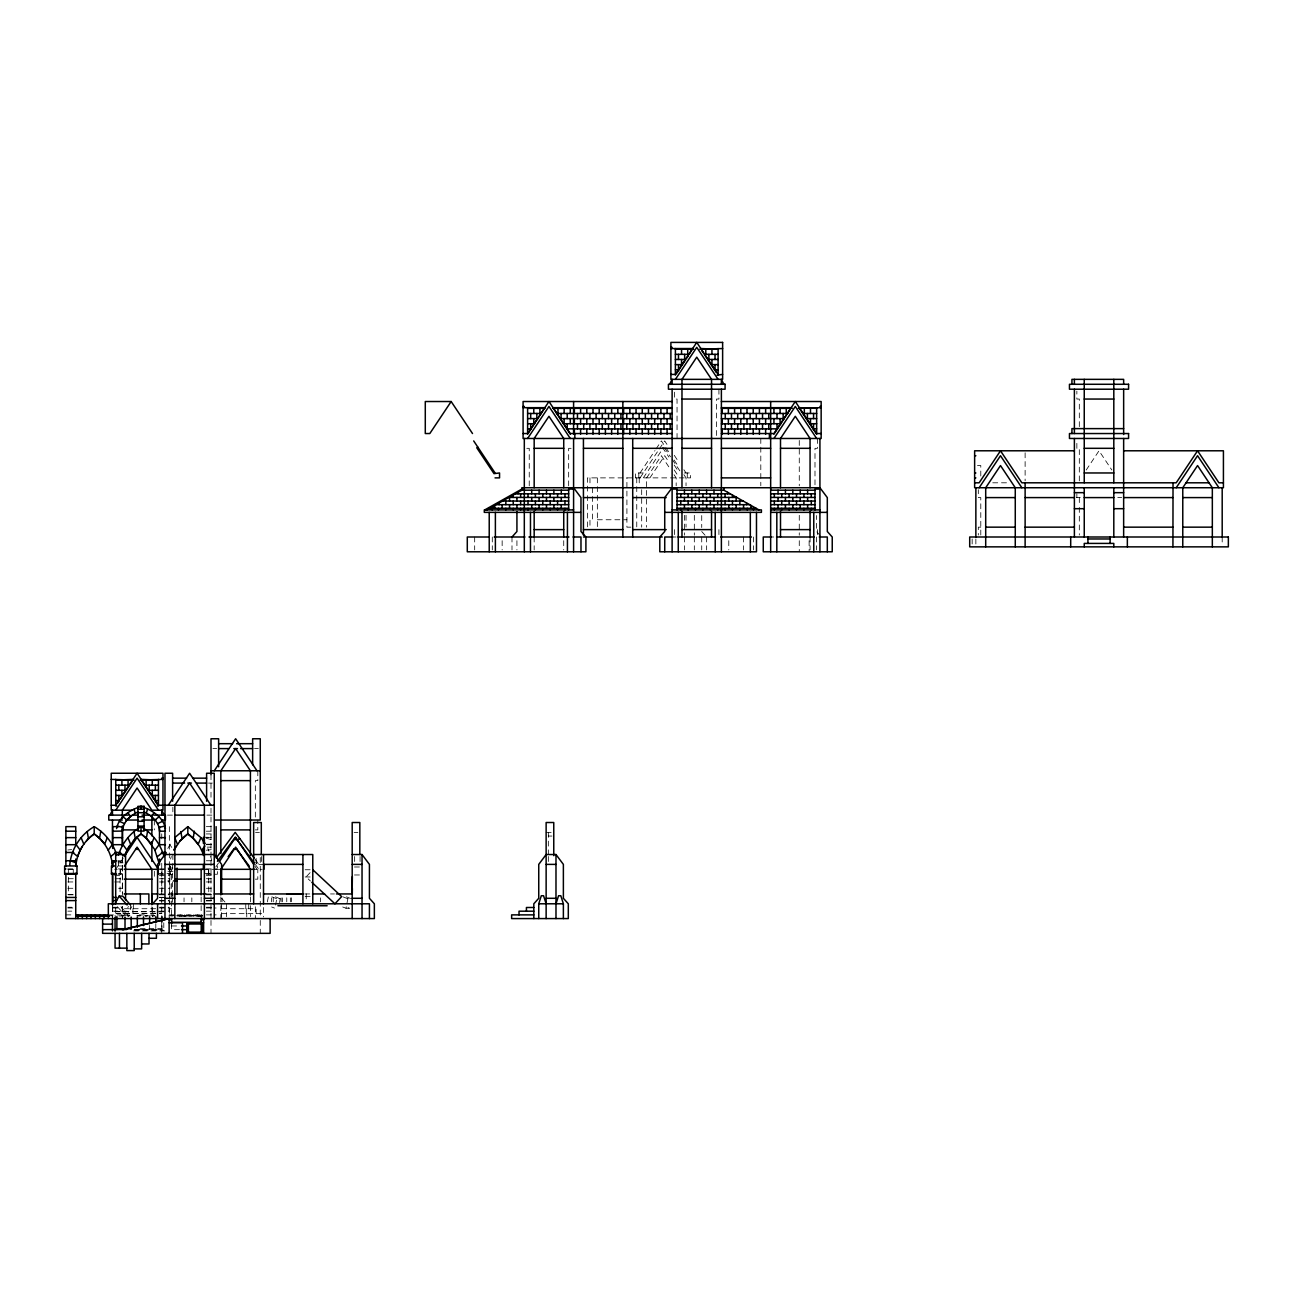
<?xml version="1.0" encoding="UTF-8"?>
<svg xmlns="http://www.w3.org/2000/svg" width="1293" height="1293" viewBox="0 0 1293 1293"><rect width="100%" height="100%" fill="white"/><g stroke="black" fill="none" stroke-linecap="round" stroke-linejoin="round"><path stroke-width="0.75" stroke-dasharray="5 3.75" d="M122.673 865.857L122.544 869.316L114.657 869.316M169.351 869.316L169.48 865.857M267.36 901.9L268.475 896.194M279.53 902.546L280.258 898.748L276.783 898.748L274.924 908.252L271.659 906.975M342.726 906.975L345.991 908.252L347.833 898.748L351.324 898.748L346.427 896.841M170.579 859.037L171.322 856.483M167.799 848.483L172.098 841.048M117.485 906.765L124.112 914.199L128.443 906.474M124.112 914.199L127.603 914.199L131.934 906.474M115.756 869.316L123.223 858.099M218.549 862.9L214.282 869.316L220.844 869.316M640.051 472.963L654.985 450.546M656.052 448.946L661.386 440.929L668.869 452.146M640.051 477.877L658.266 450.546M659.333 448.946L664.683 440.929L667.883 445.729M643.332 477.877L663.616 447.459M649.894 477.877L664.683 455.718L668.901 462.054M1086.217 470.005L1099.018 450.788L1111.835 470.005M310.094 872.646L306.069 876.961L310.401 880.986M67.802 850.002L71.632 849.566M206.298 850.212L212.036 849.566M127.959 915.8L129.138 914.878L127.959 915.767L130.027 915.816L118.956 915.331M138.513 915.767L140.598 915.751M139.256 914.878L146.481 914.878L146.949 915.8L145.576 915.816M170.611 915.8L172.26 915.751M171.597 914.878L172.712 915.767L170.886 915.767M181.279 915.751L182.394 915.767L177.626 915.767L180.487 915.767L180.277 914.878L179.533 915.767M183.25 915.783L186.548 915.8L183.364 915.8M202.161 915.767L189.085 915.751L202.694 915.767L193.239 915.767L194.354 915.751M200.738 915.8L195.178 915.751L196.455 915.8M152.946 915.767L151.911 915.767L154.239 915.783L151.604 915.767L153.851 915.767M198.702 915.767L197.619 914.878L197.619 915.816L202.694 915.783M137.414 915.783L139.741 915.751M145.463 915.8L147.547 915.767L145.463 915.751L146.869 915.751L146.481 914.878M195.712 915.767L196.1 915.8M126.989 915.767L129.074 915.8L128.088 915.767M526.784 448.315L529.241 448.315L529.241 487.736M571.118 448.315L568.661 448.315L568.661 487.736M977.492 465.561L980.789 465.561L980.789 477.667M643.332 472.963L635.526 472.963L635.526 477.877M684.256 472.963L690.543 472.963L690.543 477.877L587.491 477.877L587.491 493.651M992.733 482.806L1008.249 482.806M1076.358 497.595L1080.302 497.595M1117.75 497.595L1121.694 497.595M597.35 519.754L626.911 519.754M630.855 527.156L626.911 527.156L626.911 477.877M980.789 527.156L978.316 527.156L978.316 535.027M672.118 536.999L676.061 536.999M770.66 536.999L773.731 536.999M212.909 748.599L216.723 748.599M254.543 748.599L258.358 748.599M208.512 783.089L212.327 783.089M167.444 815.123L172.858 815.123L172.858 807.236M206.848 815.123L212.278 815.123M206.298 826.647L212.197 826.647M255.335 829.896L257.808 829.896L257.808 820.037M206.298 831.205L212.197 831.205M255.561 832.369L259.376 832.369M354.104 832.369L357.919 832.369M546.131 832.369L551.966 832.369M206.298 833.937L212.197 833.937M548.345 836.054L551.966 836.054M203.357 837.282L211.001 837.282M206.298 837.638L212.197 837.638M206.298 844.216L212.197 844.216M206.298 844.685L212.197 844.685M207.187 847.141L211.001 847.141M118.6 860.75L122.544 860.75M206.298 860.75L212.197 860.75M118.6 862.867L122.544 862.867M263.901 864.387L256.127 864.387L256.127 854.528M118.487 865.954L122.011 865.954M354.395 866.989L362.282 866.989M167.928 868.056L173.472 868.056M67.737 868.912L75.737 868.912M118.229 868.912L122.544 868.912M159.492 868.912L170.579 868.912M206.298 868.912L217.386 868.912M67.85 869.316L75.737 869.316M159.492 869.316L171.581 869.316L171.597 918.58M203.357 869.316L213.684 869.316M251.602 869.316L262.237 869.316M305.148 869.753L310.562 869.753M167.928 871.288L173.472 871.288M118.487 873.502L122.011 873.502M158.263 873.502L170.579 873.502M205.07 873.502L212.1 873.502M118.229 874.246L122.544 874.246M159.492 874.246L170.579 874.246L170.579 865.954M206.298 874.246L217.386 874.246L217.386 865.954M169.9 874.504L172.373 874.504M354.444 874.973L360.359 874.973M114.657 875.636L122.544 875.636M159.492 875.636L169.351 875.636M206.298 875.636L213.684 875.636M305.148 876.961L310.562 876.961M68.351 878.723L73.265 878.723M115.142 878.723L122.544 878.723M159.492 878.723L169.351 878.723M206.298 878.723L213.684 878.723M255.335 879.159L257.808 879.159L257.808 869.316M167.928 880.921L169.9 880.921M167.928 881.131L169.9 881.131M67.85 881.955L73.265 881.955M114.657 881.955L122.544 881.955M159.492 881.955L169.351 881.955M206.298 881.955L213.684 881.955M67.85 888.275L73.265 888.275M118.6 888.275L122.544 888.275M159.492 888.275L169.351 888.275M206.298 888.275L213.684 888.275M159.508 893.948L174.49 893.948M205.926 893.948L212.23 893.948M304.728 893.948L310.756 893.948M330.507 893.948L334.451 893.948M67.85 894.611L73.265 894.611M159.492 894.611L169.351 894.611M206.298 894.611L213.684 894.611M73.265 894.821L68.351 894.821L68.351 875.636M159.492 894.821L169.351 894.821M206.298 894.821L213.684 894.821M305.148 896.582L310.562 896.582M159.492 897.277L163.435 897.277M159.492 897.455L163.435 897.455M159.492 900.591L169.351 900.591L169.351 918.58M206.298 900.591L212.197 900.591M159.492 900.93L169.351 900.93M206.298 900.93L213.684 900.93M67.85 907.25L72.036 907.25M112.685 907.25L122.544 907.25M159.492 907.25L169.351 907.25M206.298 907.25L212.456 907.25M67.85 908.009L75.737 908.009M112.685 908.009L122.544 908.009M159.492 908.009L169.351 908.009M206.298 908.009L216.141 908.009M345.991 908.252L349.466 908.252L346.217 906.975M155.693 908.72L123.094 908.72L123.094 913.65M171.581 908.72L169.124 908.72L169.124 916.608M221.636 908.72L256.127 908.72L256.127 913.65M67.85 911.145L71.794 911.145M112.685 911.145L122.544 911.145M159.492 911.145L169.351 911.145M206.298 911.145L212.197 911.145M163.791 911.5L115.061 911.5L115.061 915.654M115.061 911.775L163.791 911.775M115.707 913.65L161.964 913.262L116.887 913.601M221.636 913.65L263.513 913.65M65.878 914.878L71.794 914.878M108.353 914.878L122.544 914.878M150.812 914.878L153.705 914.878M169.351 914.878L175.929 914.878M177.383 914.878L201.95 914.878L202.015 915.816L169.351 915.751L172.858 915.767M206.298 914.878L216.141 914.878M111.424 915.783L112.685 915.751L108.402 915.816M144.541 915.8L146.642 915.767M152.008 915.767L154.239 915.767M184.899 915.767L182.394 915.8M190.734 915.751L193.675 915.8M176.511 915.783L182.572 915.816M201.045 915.767L179.081 915.767L186.596 915.8M136.735 915.751L141.018 915.751M145.301 915.816L155.16 915.816M118.956 916.01L128.702 916.01M189.085 915.767L191.429 915.8M171.581 925.966L179.468 925.966M140.016 928.875L161.964 928.875M140.404 929.134L161.964 929.134M134.23 929.408L161.964 929.408M134.52 929.538L161.964 929.473L161.964 920.842M179.468 929.667L171.581 929.667L171.581 923.752M134.553 930.233L163.791 930.233M133.486 930.895L167.169 930.895M206.298 838.317L211.228 839.577M118.6 861.283L123.045 862.867M342.936 896.841L347.833 898.748M275.361 896.841L280.258 898.748M271.886 896.841L276.783 898.748M820.215 535.625L816.513 531.504L816.513 515.551M701.727 531.504L705.412 535.625M221.636 898.296L225.321 902.417M120.976 906.765L127.603 914.199M255.303 859.538L258.891 864.387L257.76 865.065L255.82 862.463M255.335 864.5L258.891 869.316M169.787 844.685L171.807 847.448M674.283 455.346L678.55 461.746M683.884 469.747L686.033 472.963M674.122 460.017L678.55 466.676M683.884 474.676L686.033 477.877L686.033 485.764M664.473 447.766L670.501 456.801M672.215 459.387L680.845 472.333M662.469 447.459L668.869 457.059M674.203 465.076L678.469 471.476M674.186 469.957L678.405 476.293M668.788 466.805L661.386 455.718L646.613 477.877L646.613 527.156M674.057 474.709L676.174 477.877L676.174 485.764M254.85 866.116L256.984 869.316M207.834 848.483L208.933 851.133M210.775 856.564L211.696 860.75M118.099 860.75L118.843 869.316M1222.192 536.999L1222.192 544.886M1079.316 426.642L1079.316 399.052L1076.859 399.052L1076.859 391.165M1079.316 480.899L1079.316 448.315L1076.859 448.315L1076.859 440.444M1079.316 497.595L1079.316 505.466M1079.316 507.438L1079.316 535.027M1076.859 493.651L1076.859 497.595M1025.123 452.792L1025.123 480.802M980.789 535.027L980.789 497.595L978.316 497.595L978.316 489.708M975.859 538.971L975.859 544.886M972.158 538.971L972.158 544.886M817.451 438.472L817.451 448.315L814.994 448.315L814.994 485.764M817.451 529.613L817.451 536.999M816.513 536.999L816.513 549.929M810.064 536.999L810.064 549.929M809.127 540.7L809.127 551.788M799.268 440.444L799.268 485.764M799.268 515.325L799.268 535.173M799.268 540.7L799.268 551.788M760.801 438.472L760.801 485.764M753.415 536.999L753.415 549.929M743.556 536.999L743.556 549.929M728.783 540.7L728.783 549.929M718.924 389.209L718.924 399.052L716.467 399.052L716.467 438.472M718.924 529.613L718.924 536.999M706.641 536.999L706.641 549.929M701.727 515.551L701.727 527.512M701.727 536.999L701.727 549.929M694.325 515.325L694.325 535.173M694.325 536.999L694.325 549.929M687.262 472.963L687.262 477.877M686.033 515.325L686.033 527.156M684.482 515.325L684.482 535.173M684.482 536.999L684.482 549.929M677.047 438.472L677.047 399.052L674.59 399.052L674.59 389.209M674.59 529.613L674.59 536.999M641.684 489.708L641.684 527.156M639.227 477.877L639.227 485.764M638.807 472.963L638.807 477.877M636.754 477.877L636.754 493.651M636.754 495.623L636.754 527.156M597.35 477.877L597.35 527.156M592.42 487.736L592.42 519.754L589.964 519.754L589.964 527.156M589.964 477.877L589.964 485.764M587.491 495.623L587.491 527.156M563.732 540.7L563.732 549.929M548.345 832.369L548.345 854.528M548.345 856.499L548.345 864.387M534.171 536.999L534.171 549.929M516.925 540.7L516.925 549.929M511.996 536.999L511.996 549.929M502.153 540.7L502.153 549.929M492.294 536.999L492.294 549.929M474.676 536.999L474.676 549.929M360.068 856.499L360.068 864.387M354.654 856.499L354.654 862.415M320.567 897.892L320.567 901.835M306.231 893.867L306.231 901.754M291.458 897.811L291.458 901.754M290.359 897.892L290.359 901.835M286.771 897.811L286.771 901.754M282.585 897.892L282.585 901.835M281.114 897.892L281.114 901.835M273.243 897.892L273.243 901.835M271.385 897.892L271.385 901.835M263.513 907.492L263.513 916.931M261.542 856.499L261.542 864.387M260.265 857.485L260.265 918.58M260.265 920.422L260.265 933.352M257.808 770.773L257.808 780.633L255.335 780.633L255.335 820.037M255.335 906.749L255.335 918.58M250.406 896.906L250.406 916.608M248.725 903.791L248.725 908.72M246.753 913.65L246.753 916.931M246.268 908.72L246.268 913.65M245.783 903.791L245.783 908.72M226.566 903.791L226.566 916.737M222.024 897.892L222.024 901.835M221.636 903.791L221.636 918.58M220.844 896.906L220.844 918.58M211.001 774.717L211.001 800.335M211.001 808.222L211.001 918.58M211.001 920.422L211.001 933.352M208.755 869.316L208.755 894.821M208.529 869.316L208.529 879.159M201.95 914.878L201.95 918.58M201.142 896.906L201.142 919.808M191.833 897.892L191.833 901.835M184.042 897.892L184.042 901.835M172.858 854.528L172.858 864.387M172.858 893.948L172.858 903.791M172.373 864.387L172.373 901.932M169.9 866.358L169.9 903.791M169.351 826.647L169.351 899.346M163.791 922.782L163.791 931.17M161.948 869.316L161.948 894.821M161.738 833.84L161.738 841.727M161.738 863.271L161.738 918.58M161.738 922.281L161.738 933.352M155.806 923.655L155.806 929.408M154.336 820.037L154.336 829.896M154.336 871.288L154.336 879.159M152.655 907.492L152.655 916.737M151.879 906.749L151.879 914.636M149.649 925.4L149.649 929.408M133.421 903.791L133.421 908.72M132.937 908.72L132.937 913.65M130.48 903.791L130.48 908.72M122.544 856.483L122.544 894.821M122.544 906.587L122.544 918.58M122.318 857.485L122.318 892.962M122.318 906.749L122.318 918.58M120.346 869.316L120.346 879.159M120.071 869.316L120.071 894.821M115.707 907.492L115.707 918.58M112.685 906.587L112.685 918.58M112.459 906.749L112.459 918.58M73.265 869.316L73.265 874.052M68.351 869.316L68.351 874.052M185.352 915.767L184.446 915.8L185.352 915.8M190.507 915.767L190.507 915.8M186.548 915.751L177.238 915.8L186.548 915.816M188.228 915.767L187.404 915.751L188.228 915.783M193.336 915.816L193.287 914.878L193.287 915.816M189.004 915.816L188.94 914.878L188.94 915.816M184.657 915.816L184.608 914.878L184.608 915.816"/><path stroke-width="1.5" d="M352.165 893.883L352.342 876.589M352.278 894.19L352.342 888.42M1173.026 482.806L1172.929 546.858M75.867 865.857C76.853 853.186 83.754 841.161 94.211 833.937L94.211 826.647C104.959 832.87 113.267 843.246 116.742 855.19M69.757 865.017C71.083 849.259 80.473 834.502 94.211 826.647M112.556 866.084C111.796 855.659 107.06 845.59 99.545 838.317L100.773 831.205M158.991 862.867L154.594 849.356L146.351 838.317L147.58 831.205M204.1 855.724L199.672 846.365L193.158 838.317L194.37 831.205M116.564 828.587C118.794 816.756 130.496 809.919 141.018 806.331C151.523 809.919 163.241 816.756 165.456 828.587M165.407 831.205L159.492 831.205C159.475 823.091 152.994 816.788 146.351 813.103L147.58 808.982M118.487 855.19C121.962 843.246 130.27 832.87 141.018 826.647C152.202 833.096 160.639 844.07 163.969 856.564M165.294 855.19L166.15 852.459M538.745 918.58L538.745 903.791L541.314 895.742L543.561 895.742L546.131 903.791M555.99 903.791L558.56 895.742L560.806 895.742L563.376 903.791L563.376 918.58M104.604 844.216L107.319 837.638M151.394 844.216L154.126 837.638M198.201 844.216L200.932 837.638L187.824 826.647L174.717 837.638L177.432 844.216M173.844 850.212L180.099 840.822L187.824 833.937L187.824 826.647M110.002 815.123L112.459 810.194L112.459 815.123M669.661 384.28L672.118 379.35L672.118 384.28M114.835 903.791L119.166 896.081L122.641 896.081L130.593 904.987M129.155 846.365L124.742 855.724A43.105 43.105 0 0 1 129.155 846.365L135.684 838.317L141.018 833.937L141.018 826.647M138.254 811.778C130.625 815.366 122.706 821.944 122.544 831.076L112.685 831.205M111.23 805.264L115.756 805.264L137.09 773.246L158.441 805.264L162.966 805.264M117.534 803.26L119.328 800.561L115.756 800.561M120.184 799.284L121.898 796.73M130.431 783.914L132.145 781.36M115.756 810.194L137.09 778.16L158.441 810.194M124.29 856.499L137.09 837.282L158.441 869.316L124.29 869.316M124.435 866.148L137.09 847.141L151.879 869.316L151.879 904.777M168.252 805.264L189.602 773.246L210.953 805.264M451.16 401.525L429.809 433.543L425.284 433.543L425.284 401.525L451.16 401.525L472.511 433.543M214.282 770.773L235.633 738.756L256.984 770.773M219.616 861.3L235.633 837.282L253.784 864.5M523.083 407.667L544.854 407.667L527.609 434.222L527.609 407.667M527.609 438.472L548.959 406.438L570.294 438.472M676.304 373.758L685.823 359.47L675.399 359.47M686.68 358.193L688.377 355.64M670.889 348.544L692.66 348.544L689.234 354.347L675.399 354.347M675.399 379.35L696.749 347.332L718.1 379.35M773.941 434.222L791.187 407.667L721.381 407.667M773.941 438.472L795.292 406.438L816.643 438.472M979.14 487.736L1000.491 455.718L1021.842 487.736M1176.21 487.736L1197.56 455.718L1218.911 487.736M151.394 816.529L154.126 812.715M108.192 850.212L112.249 844.685M154.998 850.212L159.055 844.685M201.805 850.212L204.844 846.058M216.238 857.986L235.197 832.369L254.155 857.986M217.418 861.3L235.197 837.282L254.155 862.9M228.166 856.645L234.017 848.725M672.118 487.736L664.731 497.595L664.731 531.504L659.802 536.999L659.802 551.788L756.486 551.788L756.486 512.367M152.655 903.791L157.584 898.296L157.584 864.387L164.971 854.528L214.25 854.528L221.636 864.387L221.636 894.303M511.996 536.999L516.925 531.504L516.925 511.559M154.998 820.004L159.055 816.788M110.713 856.483L115.869 852.459M157.504 856.483L162.676 852.459M477.78 447.087L476.761 447.766L494.007 473.642L499.551 472.963L499.551 477.877L495.041 477.877M699.82 349.223L722.625 348.544M717.082 375.099L722.625 374.42M140.177 780.067L162.966 779.388M157.423 805.943L158.441 805.264M798.363 408.346L821.152 407.667M238.607 839.189L239.738 838.51M484.746 509.911L521.855 489.077M486.75 509.911L521.855 490.192L568.661 490.192M490.936 508.941L494.362 507.018M157.504 823.641L162.676 821.297M112.184 862.867L115.142 861.817M123.061 929.667L169.124 918.58L169.124 933.352M122.253 929.667L169.124 918.58M158.991 827.342L164.906 826.114M80.182 915.8L76.998 915.767L79.859 915.767M75.737 914.878L108.353 914.878L108.402 915.816L75.737 915.783L92.094 915.783L81.281 915.8L84.368 915.8L83.124 915.767M78.194 915.8L79.099 915.783M81.152 915.8L77.855 915.783L81.588 915.8M92.676 915.767L76.998 915.816L92.934 915.816L88.57 915.767M96.668 915.767L96.91 915.8M98.672 915.751L95.488 915.8L98.785 915.783M100.741 915.751L99.626 915.8L106.753 915.767M77.273 915.8L77.984 914.878L77.984 918.58M86.631 915.8L86.663 914.878L86.663 918.58M88.28 915.8L87.665 915.751M105.105 915.8L104.41 915.8M108.564 915.767L109.307 915.767M104.006 918.58L104.006 914.878L105.315 915.783L101.581 915.783L102.486 915.767M97.137 915.8L100.062 915.751L95.472 915.767L109.081 915.751L106.834 915.8M670.889 347.332L672.118 347.332M675.399 349.223L692.66 349.223M718.1 349.223L700.854 348.544M718.1 354.347L704.265 354.347L716.306 372.416M707.691 359.47L718.1 359.47M675.399 364.61L682.413 364.61M711.102 364.61L718.1 364.61M675.399 369.733L678.987 369.733M714.512 369.733L718.1 369.733M670.889 374.42L675.399 374.42L696.749 342.403L718.1 374.42M681.977 399.052L711.538 399.052M1084.245 399.052L1113.806 399.052M672.118 401.525L523.083 401.525L523.083 438.472L821.152 438.472L821.152 401.525L721.381 401.525M523.083 406.438L524.311 406.438M819.924 406.438L821.152 406.438M672.118 407.667L553.048 407.667L570.294 434.222M527.609 408.346L544.854 408.346M553.048 408.346L672.118 408.346M721.381 408.346L791.187 408.346M799.381 407.667L816.643 408.346M527.609 413.469L541.444 413.469M556.475 413.469L672.118 413.518M721.381 413.518L787.776 413.469M802.808 413.469L816.643 413.469M527.609 418.593L538.017 418.593M559.885 418.593L672.118 418.673M721.381 418.673L784.35 418.593M806.218 418.593L816.643 418.593M527.609 423.716L534.607 423.716M563.295 423.716L573.591 423.716M770.66 423.716L780.94 423.716M809.628 423.716L816.643 423.716M573.591 423.845L672.118 423.845M721.381 423.845L770.66 423.845M1123.649 428.613L1071.929 428.613L1071.929 433.543M527.609 428.84L531.181 428.84M777.529 428.84L721.381 429.017M813.055 428.84L816.643 428.84M672.118 429.017L567.223 428.84L567.223 423.716M523.083 433.543L527.609 433.543L548.959 401.525L570.294 433.543L672.118 433.543M721.381 433.543L773.941 433.543L795.292 401.525L816.643 433.543L821.152 433.543M534.171 448.315L563.732 448.315M583.434 448.315L622.854 448.315M632.713 448.315L672.118 448.315M681.977 448.315L711.538 448.315M721.381 448.315L770.66 448.315M780.503 448.315L810.064 448.315M1084.245 448.315L1113.806 448.315M1074.386 450.788L974.631 450.788L974.631 487.736L1223.42 487.736L1223.42 450.788L1123.649 450.788M974.631 455.718L975.859 455.718M974.631 472.963L975.859 472.963M1084.245 472.963L1113.806 472.963M721.381 477.877L770.66 477.877M974.631 477.877L975.859 477.877M974.631 482.806L979.14 482.806L1000.491 450.788L1021.842 482.806L1176.21 482.806L1197.56 450.788L1218.911 482.806L1223.42 482.806M1185.907 482.806L1209.197 482.806M573.591 489.077L568.661 489.077L568.661 509.911M672.118 489.077L677.047 489.077L677.047 509.911M819.924 489.077L814.994 489.077L814.994 509.911M677.047 490.192L723.854 490.192L758.959 509.911M770.66 490.192L814.994 490.192M1074.386 492.665L1084.245 492.665M1113.806 492.665L1123.649 492.665M515.406 493.813L568.661 493.813M677.047 493.813L730.303 493.813M770.66 493.813L814.994 493.813M508.973 497.433L568.661 497.433M583.434 497.595L622.854 497.595M632.713 497.595L666.202 497.595M677.047 497.433L736.735 497.433M770.66 497.433L814.994 497.433M985.702 497.595L1015.264 497.595M1025.123 497.595L1074.386 497.595M1084.245 497.595L1113.806 497.595M1123.649 497.595L1172.929 497.595M1182.772 497.595L1212.333 497.595M502.524 501.054L568.661 501.054M677.047 501.054L743.184 501.054M770.66 501.054L814.994 501.054M496.076 504.674L568.661 504.674M677.047 504.674L749.633 504.674M770.66 504.674L814.994 504.674M489.627 508.294L568.661 508.294M677.047 508.294L756.066 508.294M770.66 508.294L814.994 508.294M1074.386 508.682L1084.245 508.682M1113.806 508.682L1123.649 508.682M573.591 509.911L484.293 509.911L484.293 512.367L580.476 512.367M672.118 509.911L761.415 509.911L761.415 512.367L665.216 512.367M770.66 509.911L819.924 509.911M770.66 512.367L826.825 512.367M985.702 527.156L1015.264 527.156M1025.123 527.156L1074.386 527.156M1123.649 527.156L1172.929 527.156M1182.772 527.156L1212.333 527.156M534.171 529.613L563.732 529.613M583.434 529.613L622.854 529.613M632.713 529.613L666.202 529.613M681.977 529.613L711.538 529.613M780.503 529.613L810.064 529.613M489.304 536.999L467.29 536.999L467.29 551.788L585.907 551.788L585.907 536.999L580.977 531.504L580.977 497.595L573.591 487.736M494.265 536.999L524.942 536.999M528.934 536.999L568.968 536.999M572.977 536.999L580.977 536.999L580.977 551.788M583.434 536.999L662.258 536.999M672.732 536.999L664.731 536.999L664.731 551.788M678.001 536.999L715.482 536.999M720.767 536.999L751.443 536.999M771.274 536.999L763.258 536.999L763.258 551.788L832.239 551.788L832.239 536.999L827.31 531.504L827.31 497.595L819.924 487.736L521.855 487.736L521.855 490.192M776.56 536.999L814.04 536.999M819.309 536.999L827.31 536.999L827.31 551.788M1087.93 538.971L1110.105 538.971M218.63 743.685L232.627 743.685M236.635 743.685L252.636 743.685M218.63 748.599L228.635 748.599M233.791 748.599L237.476 748.599M240.627 748.599L252.636 748.599M211.001 770.773L260.265 770.773M161.738 778.16L162.966 778.16M172.615 778.16L186.612 778.16M192.609 778.16L206.605 778.16M111.23 779.388L134.019 780.067M115.756 780.067L133.001 779.388M141.196 779.388L158.441 780.067M220.844 780.633L250.406 780.633M172.615 783.089L184.608 783.089M187.76 783.089L191.461 783.089M196.601 783.089L206.605 783.089M115.756 785.19L129.575 785.19L122.754 795.437L115.756 795.437M144.606 785.19L158.441 785.19M115.756 790.314L126.164 790.314M148.032 790.314L158.441 790.314M158.441 795.437L151.443 795.437L141.196 780.067M158.441 800.561L154.869 800.561L158.441 805.943L158.441 779.388M164.971 805.264L214.25 805.264M137.931 809.192L144.089 809.192M132.177 810.194L111.23 810.194L111.23 773.246L162.966 773.246L162.966 810.194L151.879 810.194L137.09 788.019L122.318 810.194L122.318 818.404M137.931 812.715L144.089 812.715M128.233 815.123L108.774 815.123L108.774 820.037L122.318 820.037M132.177 815.123L138.076 815.123M142.02 815.123L149.907 815.123M153.819 815.123L165.423 815.123L165.423 820.037L161.56 820.037M174.83 815.123L204.391 815.123M137.931 816.788L144.089 816.788M126.261 820.037L138.076 820.037M142.02 820.037L155.823 820.037M214.945 820.037L260.265 820.037L260.265 738.756L252.636 738.756L252.636 764.777M137.931 821.297L144.089 821.297M137.931 826.114L144.089 826.114M118.6 826.647L112.685 826.647L112.685 848.483M122.318 829.896L138.076 829.896M143.992 829.896L151.879 829.896M220.844 829.896L250.406 829.896M65.878 831.205L75.737 831.205M65.878 837.638L75.737 837.638M112.685 837.638L122.544 837.638M159.492 837.638L165.407 837.638M234.275 839.513L236.991 839.513M65.878 844.685L75.737 844.685L75.737 826.647L65.878 826.647L65.878 866.084M112.685 844.685L122.544 844.685L122.544 826.647M165.407 844.685L159.492 844.685L159.492 826.647M135.749 849.356L138.448 849.356M234.275 849.356L236.991 849.356M65.878 852.459L73.766 852.459M114.657 852.459L120.572 852.459M161.463 852.459L165.407 852.459M253.654 854.528L312.777 854.528L312.777 903.791M352.197 854.528L362.04 854.528L369.426 864.387L369.426 898.296L374.356 903.791L374.356 918.58L65.878 918.58L65.878 874.246M533.815 914.878L511.64 914.878L511.64 918.58L568.306 918.58L568.306 903.791L563.376 898.296L563.376 864.387L555.99 854.528L546.131 854.528L538.745 864.387L538.745 898.296L533.815 903.791L533.815 918.58M65.878 860.75L75.737 860.75M116.629 860.75L112.685 860.75L112.685 866.084M164.971 864.387L214.25 864.387M263.513 864.387L302.918 864.387M352.197 864.387L362.04 864.387M546.131 864.387L555.99 864.387M114.98 865.954L111.457 865.954L111.457 874.246L116.629 874.246M64.65 868.912L65.878 868.912M175.525 869.316L205.086 869.316M220.715 869.316L254.349 869.316M64.65 873.502L76.966 873.502M111.457 873.502L114.98 873.502M124.29 879.159L151.879 879.159M175.525 879.159L201.142 879.159M220.844 879.159L250.406 879.159M173.472 880.921L177.044 880.921M286.771 893.867L302.546 893.867M124.241 893.948L148.873 893.948L148.873 903.791M157.94 893.948L152.218 893.948L152.218 903.791M174.83 893.948L205.926 893.948M214.25 893.948L253.654 893.948M263.513 893.948L302.918 893.948M312.518 893.948L324.608 893.948M336.422 893.948L352.197 893.948M65.878 897.455L75.737 897.455M112.685 897.455L116.629 897.455M164.971 898.296L174.83 898.296M204.391 898.296L214.25 898.296M352.197 898.296L362.04 898.296M546.131 898.296L555.99 898.296M65.878 900.591L75.737 900.591M112.685 900.591L116.629 900.591M538.745 903.791L563.376 903.791M277.882 905.763L327.145 905.763M533.815 907.492L526.429 907.492L526.429 911.193M533.815 911.193L519.026 911.193L519.026 914.878M88.958 915.783L85.467 915.751L102.955 915.751L99.464 915.767M82.914 915.783L87.035 915.783M101.387 915.783L105.509 915.783M76.998 915.767L81.459 915.8M169.124 919.808L171.581 919.808M201.142 919.808L203.615 919.808M171.581 922.281L201.142 922.281M169.124 922.766L182.507 922.766L182.507 933.352M203.615 922.766L186.758 922.766L186.758 933.352M102.616 924.123L112.459 924.123M181.44 925.966L187.356 925.966M116.887 928.713L130.609 928.713M102.616 929.667L126.698 929.538M181.44 929.667L187.356 929.667M149.018 938.282L156.405 938.282L156.405 933.352M141.632 943.955L149.018 943.955L149.018 933.352M126.843 948.141L115.061 948.141L115.061 933.352M134.23 948.884L141.632 948.884L141.632 933.352M80.99 915.767L84.481 915.8M93.791 915.767L94.631 915.783M107.432 915.783L103.941 915.751L109.162 915.767L107.044 915.767M102.099 915.8L102.842 915.8M117.13 826.114L123.045 827.342M70.323 860.75L76.239 862.867M119.344 821.297L124.516 823.641M143.765 811.778L146.351 813.103M791.187 407.667L792.221 408.346M692.66 348.544L693.678 349.223M115.756 805.264L116.774 805.943M180.099 840.822A43.105 43.105 0 0 1 187.824 833.937L193.158 838.317M133.292 840.822A43.105 43.105 0 0 1 141.018 833.937L146.351 838.317M86.486 840.822A43.105 43.105 0 0 1 94.211 833.937L99.545 838.317M119.344 852.459L123.223 855.481M72.553 852.459L77.709 856.483M122.98 816.788L127.037 820.004M312.777 869.753L341.643 896.582L334.935 903.791L311.839 882.327M119.166 896.081L127.118 904.987M200.932 837.638L205.086 843.472M236.36 848.725L249.258 866.148M122.98 844.685L127.037 850.212M76.174 844.685L80.231 850.212M127.91 812.715L130.625 816.529A24.632 24.632 0 0 0 125.954 821.314M799.381 408.346L816.643 434.222L816.643 407.667M701.711 350.516L703.408 353.07M473.691 440.929L495.041 472.963M152.299 796.73L154.012 799.284M723.854 384.28L721.381 379.35L721.381 384.28M164.195 815.123L161.738 810.194L161.738 815.123M127.91 837.638L130.625 844.216M81.103 837.638L83.819 844.216M133.987 809.192L135.312 813.329M180.778 831.577L182.119 838.704M133.987 831.577L135.312 838.704M87.181 831.577L88.506 838.704M99.723 915.816L99.674 914.878L99.674 918.58M95.391 915.816L95.343 914.878L95.343 918.58M91.06 915.816L90.995 914.878L90.995 918.58M82.38 915.816L82.332 914.878L82.332 918.58M1222.192 487.736L1222.192 536.999M1212.333 546.858L1212.333 487.736L1197.56 465.561L1182.772 487.736L1182.772 546.858M1127.351 536.999L1127.351 546.858M1123.649 384.28L1123.649 379.35L1071.929 379.35L1071.929 384.28M1123.649 389.209L1123.649 434.529M1123.649 438.472L1123.649 536.999M1113.806 379.35L1113.806 482.806M1113.806 487.736L1113.806 536.999M1113.806 546.858L1113.806 543.416L1084.245 543.416L1084.245 546.858M1110.105 536.999L1110.105 543.416M1087.93 536.999L1087.93 543.416M1084.245 379.35L1084.245 482.806M1084.245 487.736L1084.245 536.999M1074.386 379.35L1074.386 384.28M1074.386 389.209L1074.386 433.543M1074.386 438.472L1074.386 536.999M1070.701 536.999L1070.701 546.858M1025.123 482.806L1025.123 546.858M1015.264 546.858L1015.264 487.736L1000.491 465.561L985.702 487.736L985.702 546.858M975.859 487.736L975.859 536.999M819.924 438.472L819.924 551.788M813.766 512.367L813.766 551.788M813.556 413.469L813.556 418.593M813.556 423.716L813.556 428.84M811.293 493.813L811.293 497.433M811.293 501.054L811.293 504.674M811.293 508.294L811.293 509.911M810.485 408.346L810.485 413.469M810.485 418.593L810.485 423.716M810.064 487.736L810.064 438.472L795.292 416.298L780.503 438.472L780.503 487.736M810.064 511.381L810.064 536.999M807.608 490.192L807.608 493.813M807.608 497.433L807.608 501.054M807.608 504.674L807.608 508.294M807.398 413.469L807.398 418.593M804.327 408.346L804.327 413.469M803.907 493.813L803.907 497.433M803.907 501.054L803.907 504.674M803.907 508.294L803.907 509.911M800.222 490.192L800.222 493.813M800.222 497.433L800.222 501.054M800.222 504.674L800.222 508.294M796.52 493.813L796.52 497.433M796.52 501.054L796.52 504.674M796.52 508.294L796.52 509.911M792.819 490.192L792.819 493.813M792.819 497.433L792.819 501.054M792.819 504.674L792.819 508.294M789.134 493.813L789.134 497.433M789.134 501.054L789.134 504.674M789.134 508.294L789.134 509.911M786.257 408.346L786.257 413.469M785.433 490.192L785.433 493.813M785.433 497.433L785.433 501.054M785.433 504.674L785.433 508.294M783.17 413.469L783.17 418.593M781.732 493.813L781.732 497.433M781.732 501.054L781.732 504.674M781.732 508.294L781.732 509.911M780.503 511.381L780.503 536.999M780.099 408.346L780.099 413.469M780.099 418.593L780.099 423.716M778.047 490.192L778.047 493.813M778.047 497.433L778.047 501.054M778.047 504.674L778.047 508.294M777.012 413.469L777.012 418.593M777.012 423.716L777.012 428.84M776.818 512.367L776.818 551.788M774.345 493.813L774.345 497.433M774.345 501.054L774.345 504.674M774.345 508.294L774.345 509.911M773.941 407.667L773.941 413.469M773.941 418.593L773.941 423.716M770.66 401.525L770.66 551.788M769.416 433.543L769.416 438.472M768.737 413.518L768.737 418.673M768.737 423.845L768.737 429.017M765.634 408.346L765.634 413.518M765.634 418.673L765.634 423.845M765.634 429.017L765.634 434.222M762.531 413.518L762.531 418.673M762.531 423.845L762.531 429.017M759.427 408.346L759.427 413.518M759.427 418.673L759.427 423.845M759.427 429.017L759.427 434.222M756.324 413.518L756.324 418.673M756.324 423.845L756.324 429.017M753.512 508.294L753.512 509.911M753.221 408.346L753.221 413.518M753.221 418.673L753.221 423.845M753.221 429.017L753.221 434.222M750.942 505.418L750.942 508.294M750.328 512.367L750.328 551.788M750.118 413.518L750.118 418.673M750.118 423.845L750.118 429.017M747.257 508.294L747.257 509.911M746.998 408.346L746.998 413.518M746.998 418.673L746.998 423.845M746.998 429.017L746.998 434.222M746.594 502.961L746.594 504.674M743.895 413.518L743.895 418.673M743.895 423.845L743.895 429.017M743.556 504.674L743.556 508.294M740.792 408.346L740.792 413.518M740.792 418.673L740.792 423.845M740.792 429.017L740.792 434.222M739.855 501.054L739.855 504.674M739.855 508.294L739.855 509.911M737.689 413.518L737.689 418.673M737.689 423.845L737.689 429.017M736.17 497.433L736.17 501.054M736.17 504.674L736.17 508.294M734.586 408.346L734.586 413.518M734.586 418.673L734.586 423.845M734.586 429.017L734.586 434.222M732.468 495.041L732.468 497.433M732.468 501.054L732.468 504.674M732.468 508.294L732.468 509.911M731.482 413.518L731.482 418.673M731.482 423.845L731.482 429.017M728.783 497.433L728.783 501.054M728.783 504.674L728.783 508.294M728.379 408.346L728.379 413.518M728.379 418.673L728.379 423.845M728.379 429.017L728.379 434.173M727.684 492.358L727.684 493.813M725.276 413.518L725.276 418.673M725.276 423.845L725.276 429.017M725.082 493.813L725.082 497.433M725.082 501.054L725.082 504.674M725.082 508.294L725.082 509.911M723.854 487.736L723.854 490.192M722.173 408.346L722.173 413.518M722.173 418.673L722.173 423.845M722.173 429.017L722.173 434.173M721.381 389.209L721.381 551.788M718.1 348.544L718.1 375.099M717.696 493.813L717.696 497.433M717.696 501.054L717.696 504.674M717.696 508.294L717.696 509.911M715.223 512.367L715.223 551.788M715.029 354.347L715.029 359.47M715.029 364.61L715.029 369.733M713.995 490.192L713.995 493.813M713.995 497.433L713.995 501.054M713.995 504.674L713.995 508.294M711.942 349.223L711.942 354.347M711.942 359.47L711.942 364.61M711.538 487.736L711.538 379.35L696.749 357.175L681.977 379.35L681.977 487.736M711.538 511.381L711.538 536.999M710.31 493.813L710.31 497.433M710.31 501.054L710.31 504.674M710.31 508.294L710.31 509.911M708.871 354.347L708.871 359.47M706.608 490.192L706.608 493.813M706.608 497.433L706.608 501.054M706.608 504.674L706.608 508.294M705.784 349.223L705.784 354.347M702.907 493.813L702.907 497.433M702.907 501.054L702.907 504.674M702.907 508.294L702.907 509.911M699.222 490.192L699.222 493.813M699.222 497.433L699.222 501.054M699.222 504.674L699.222 508.294M695.521 493.813L695.521 497.433M695.521 501.054L695.521 504.674M695.521 508.294L695.521 509.911M691.82 490.192L691.82 493.813M691.82 497.433L691.82 501.054M691.82 504.674L691.82 508.294M688.135 493.813L688.135 497.433M688.135 501.054L688.135 504.674M688.135 508.294L688.135 509.911M687.714 349.223L687.714 354.347M684.644 354.347L684.644 359.47M684.433 490.192L684.433 493.813M684.433 497.433L684.433 501.054M684.433 504.674L684.433 508.294M681.977 511.381L681.977 536.999M681.556 349.223L681.556 354.347M681.556 359.47L681.556 364.61M680.748 493.813L680.748 497.433M680.748 501.054L680.748 504.674M680.748 508.294L680.748 509.911M678.486 354.347L678.486 359.47M678.486 364.61L678.486 369.733M678.275 512.367L678.275 551.788M675.399 348.544L675.399 375.099M672.118 389.209L672.118 551.788M670.194 413.518L670.194 418.673M670.194 423.845L670.194 429.017M667.091 408.346L667.091 413.518M667.091 418.673L667.091 423.845M667.091 429.017L667.091 434.222M663.988 413.518L663.988 418.673M663.988 423.845L663.988 429.017M660.885 408.346L660.885 413.518M660.885 418.673L660.885 423.845M660.885 429.017L660.885 434.222M657.781 413.518L657.781 418.673M657.781 423.845L657.781 429.017M654.678 408.346L654.678 413.518M654.678 418.673L654.678 423.845M654.678 429.017L654.678 434.222M651.575 413.518L651.575 418.673M651.575 423.845L651.575 429.017M648.472 408.346L648.472 413.518M648.472 418.673L648.472 423.845M648.472 429.017L648.472 434.222M645.369 413.518L645.369 418.673M645.369 423.845L645.369 429.017M642.265 408.346L642.265 413.518M642.265 418.673L642.265 423.845M642.265 429.017L642.265 434.222M639.162 413.518L639.162 418.673M639.162 423.845L639.162 429.017M636.059 408.346L636.059 413.518M636.059 418.673L636.059 423.845M636.059 429.017L636.059 434.222M632.956 413.518L632.956 418.673M632.956 423.845L632.956 429.017M632.713 438.472L632.713 536.999M629.853 408.346L629.853 413.518M629.853 418.673L629.853 423.845M629.853 429.017L629.853 434.173M626.749 413.518L626.749 418.673M626.749 423.845L626.749 429.017M623.646 408.346L623.646 413.518M623.646 418.673L623.646 423.845M623.646 429.017L623.646 434.173M622.854 401.525L622.854 536.999M620.931 413.518L620.931 418.673M620.931 423.845L620.931 429.017M617.828 408.346L617.828 413.518M617.828 418.673L617.828 423.845M617.828 429.017L617.828 434.222M614.725 413.518L614.725 418.673M614.725 423.845L614.725 429.017M611.621 408.346L611.621 413.518M611.621 418.673L611.621 423.845M611.621 429.017L611.621 434.222M608.518 413.518L608.518 418.673M608.518 423.845L608.518 429.017M605.415 408.346L605.415 413.518M605.415 418.673L605.415 423.845M605.415 429.017L605.415 434.222M602.312 413.518L602.312 418.673M602.312 423.845L602.312 429.017M599.209 408.346L599.209 413.518M599.209 418.673L599.209 423.845M599.209 429.017L599.209 434.222M596.105 413.518L596.105 418.673M596.105 423.845L596.105 429.017M593.002 408.346L593.002 413.518M593.002 418.673L593.002 423.845M593.002 429.017L593.002 434.222M589.899 413.518L589.899 418.673M589.899 423.845L589.899 429.017M586.796 408.346L586.796 413.518M586.796 418.673L586.796 423.845M586.796 429.017L586.796 434.222M583.693 413.518L583.693 418.673M583.693 423.845L583.693 429.017M583.434 438.472L583.434 535.157M580.589 408.346L580.589 413.518M580.589 418.673L580.589 423.845M580.589 429.017L580.589 434.173M577.47 413.518L577.47 418.673M577.47 423.845L577.47 429.017M574.819 433.543L574.819 438.472M574.367 408.346L574.367 413.518M574.367 418.673L574.367 423.845M574.367 429.017L574.367 434.173M573.591 401.525L573.591 434.222M573.591 438.472L573.591 551.788M570.294 407.667L570.294 413.469M570.294 418.593L570.294 423.716M567.223 413.469L567.223 418.593M567.433 512.367L567.433 551.788M564.96 493.813L564.96 497.433M564.96 501.054L564.96 504.674M564.96 508.294L564.96 509.911M564.136 408.346L564.136 413.469M564.136 418.593L564.136 423.716M563.732 487.736L563.732 438.472L548.959 416.298L534.171 438.472L534.171 487.736M563.732 511.381L563.732 536.999M561.065 413.469L561.065 418.593M561.275 490.192L561.275 493.813M561.275 497.433L561.275 501.054M561.275 504.674L561.275 508.294M557.978 408.346L557.978 413.469M557.574 493.813L557.574 497.433M557.574 501.054L557.574 504.674M557.574 508.294L557.574 509.911M555.99 854.528L555.99 918.58M553.873 490.192L553.873 493.813M553.873 497.433L553.873 501.054M553.873 504.674L553.873 508.294M553.76 855.675L553.76 822.51L546.131 822.51L546.131 918.58M550.188 493.813L550.188 497.433M550.188 501.054L550.188 504.674M550.188 508.294L550.188 509.911M546.486 490.192L546.486 493.813M546.486 497.433L546.486 501.054M546.486 504.674L546.486 508.294M542.801 493.813L542.801 497.433M542.801 501.054L542.801 504.674M542.801 508.294L542.801 509.911M539.924 408.346L539.924 413.469M539.1 490.192L539.1 493.813M539.1 497.433L539.1 501.054M539.1 504.674L539.1 508.294M536.837 413.469L536.837 418.593M535.399 493.813L535.399 497.433M535.399 501.054L535.399 504.674M535.399 508.294L535.399 509.911M534.171 511.381L534.171 536.999M533.767 408.346L533.767 413.469M533.767 418.593L533.767 423.716M531.714 490.192L531.714 493.813M531.714 497.433L531.714 501.054M531.714 504.674L531.714 508.294M530.68 413.469L530.68 418.593M530.68 423.716L530.68 428.84M530.469 512.367L530.469 551.788M528.013 493.813L528.013 497.433M528.013 501.054L528.013 504.674M528.013 508.294L528.013 509.911M524.311 438.472L524.311 551.788M520.626 493.813L520.626 497.433M520.626 501.054L520.626 504.674M520.626 508.294L520.626 509.911M518.024 492.358L518.024 493.813M516.925 497.433L516.925 501.054M516.925 504.674L516.925 508.294M513.24 495.041L513.24 497.433M513.24 501.054L513.24 504.674M513.24 508.294L513.24 509.911M509.539 497.433L509.539 501.054M509.539 504.674L509.539 508.294M505.838 501.054L505.838 504.674M505.838 508.294L505.838 509.911M502.153 504.674L502.153 508.294M499.114 502.961L499.114 504.674M498.451 508.294L498.451 509.911M495.381 512.367L495.381 551.788M494.75 505.418L494.75 508.294M492.197 508.294L492.197 509.911M489.223 512.367L489.223 551.788M369.426 918.58L369.426 903.791L108.321 903.791L108.353 918.58M362.04 854.528L362.04 918.58M359.826 854.528L359.826 822.51L352.197 822.51L352.197 918.58M302.918 854.528L302.918 903.791M270.124 918.58L270.124 933.352L102.616 933.352L102.616 918.58M263.901 864.387L263.901 869.316M263.513 854.528L263.513 903.791M261.299 854.528L261.299 822.51L253.654 822.51L253.654 903.791M250.406 855.513L250.406 770.773L235.633 748.599L220.844 770.773L220.844 853.542M250.406 894.934L250.406 869.316L235.633 847.141L220.844 869.316L220.844 894.934M218.63 766.781L218.63 738.756L211.001 738.756L211.001 774.717M216.141 826.647L216.141 856.564M214.25 918.58L214.25 773.246L206.605 773.246L206.605 801.256M204.391 918.58L204.391 805.264L189.602 783.089L174.83 805.264L174.83 918.58M203.615 918.58L203.615 933.352M203.357 837.282L203.357 843.295M203.357 849.162L203.357 855.303M203.357 865.276L203.357 869.316M202.338 922.766L202.338 933.352M201.142 869.316L201.142 894.934M201.142 918.58L201.142 923.752M201.223 923.994L201.223 932.124M188.406 923.994L188.406 932.124M177.044 868.056L177.044 894.352M172.615 801.256L172.615 773.246L164.971 773.246L164.971 918.58M171.581 918.58L171.581 923.752M161.964 916.527L161.964 921.909M159.492 859.037L159.492 865.017M158.263 865.954L158.263 874.246M157.584 903.791L157.584 918.58M155.806 916.689L155.806 921.909M155.37 785.19L155.37 790.314M155.37 795.437L155.37 800.561M152.283 780.067L152.283 785.19M152.283 790.314L152.283 795.437M151.879 815.123L151.879 835.811M151.879 841.727L151.879 861.429M149.649 916.689L149.649 923.655M149.212 785.19L149.212 790.314M146.125 780.067L146.125 785.19M143.491 916.85L143.491 925.562M141.018 806.331L141.018 809.143M140.339 893.948L140.339 903.791M137.333 916.85L137.333 927.307M134.23 933.352L134.23 950.597L126.843 950.597L126.843 933.352M131.175 917.028L131.175 929.214M128.072 780.067L128.072 785.19M125.566 899.863L125.566 854.528L115.707 854.528L115.707 903.791M124.985 785.19L124.985 790.314M125.017 917.028L125.017 929.214M122.318 825.952L122.318 845.67M121.914 780.067L121.914 785.19M121.914 790.314L121.914 795.437M119.457 933.352L119.457 948.141M118.827 785.19L118.827 790.314M118.827 795.437L118.827 800.561M116.887 916.527L116.887 929.538M115.756 779.388L115.756 805.943M115.061 917.206L115.061 931.17M112.685 874.246L112.685 905.019M112.459 820.037L112.459 845.67M112.459 861.429L112.459 867.344M112.459 873.26L112.459 904.777M112.459 918.58L112.459 930.895M75.737 859.037L75.737 865.857M75.737 873.276L75.737 918.58M141.018 833.937A43.105 43.105 0 0 1 150.909 843.505M174.248 849.356A43.105 43.105 0 0 1 175.961 846.365M187.824 833.937A43.105 43.105 0 0 1 197.716 843.505M77.936 855.724A43.105 43.105 0 0 1 82.348 846.365M94.211 833.937A43.105 43.105 0 0 1 104.103 843.505M91.755 915.767L90.833 915.8L91.755 915.8M722.625 342.403L670.889 342.403L670.889 379.35L722.625 379.35L722.625 342.403M725.082 384.28L668.433 384.28L668.433 389.209L725.082 389.209L725.082 384.28M1128.579 384.28L1069.456 384.28L1069.456 389.209L1128.579 389.209L1128.579 384.28M1128.579 433.543L1069.456 433.543L1069.456 438.472L1128.579 438.472L1128.579 433.543M1228.35 536.999L969.702 536.999L969.702 546.858L1228.35 546.858L1228.35 536.999M144.089 806.331L137.931 806.331L137.931 831.076L144.089 831.076L144.089 806.331M76.966 865.954L64.65 865.954L64.65 874.246L76.966 874.246L76.966 865.954M201.756 923.994L187.873 923.994L187.873 932.124L201.756 932.124L201.756 923.994M109.081 915.767L95.472 915.751L109.081 915.8"/></g></svg>
